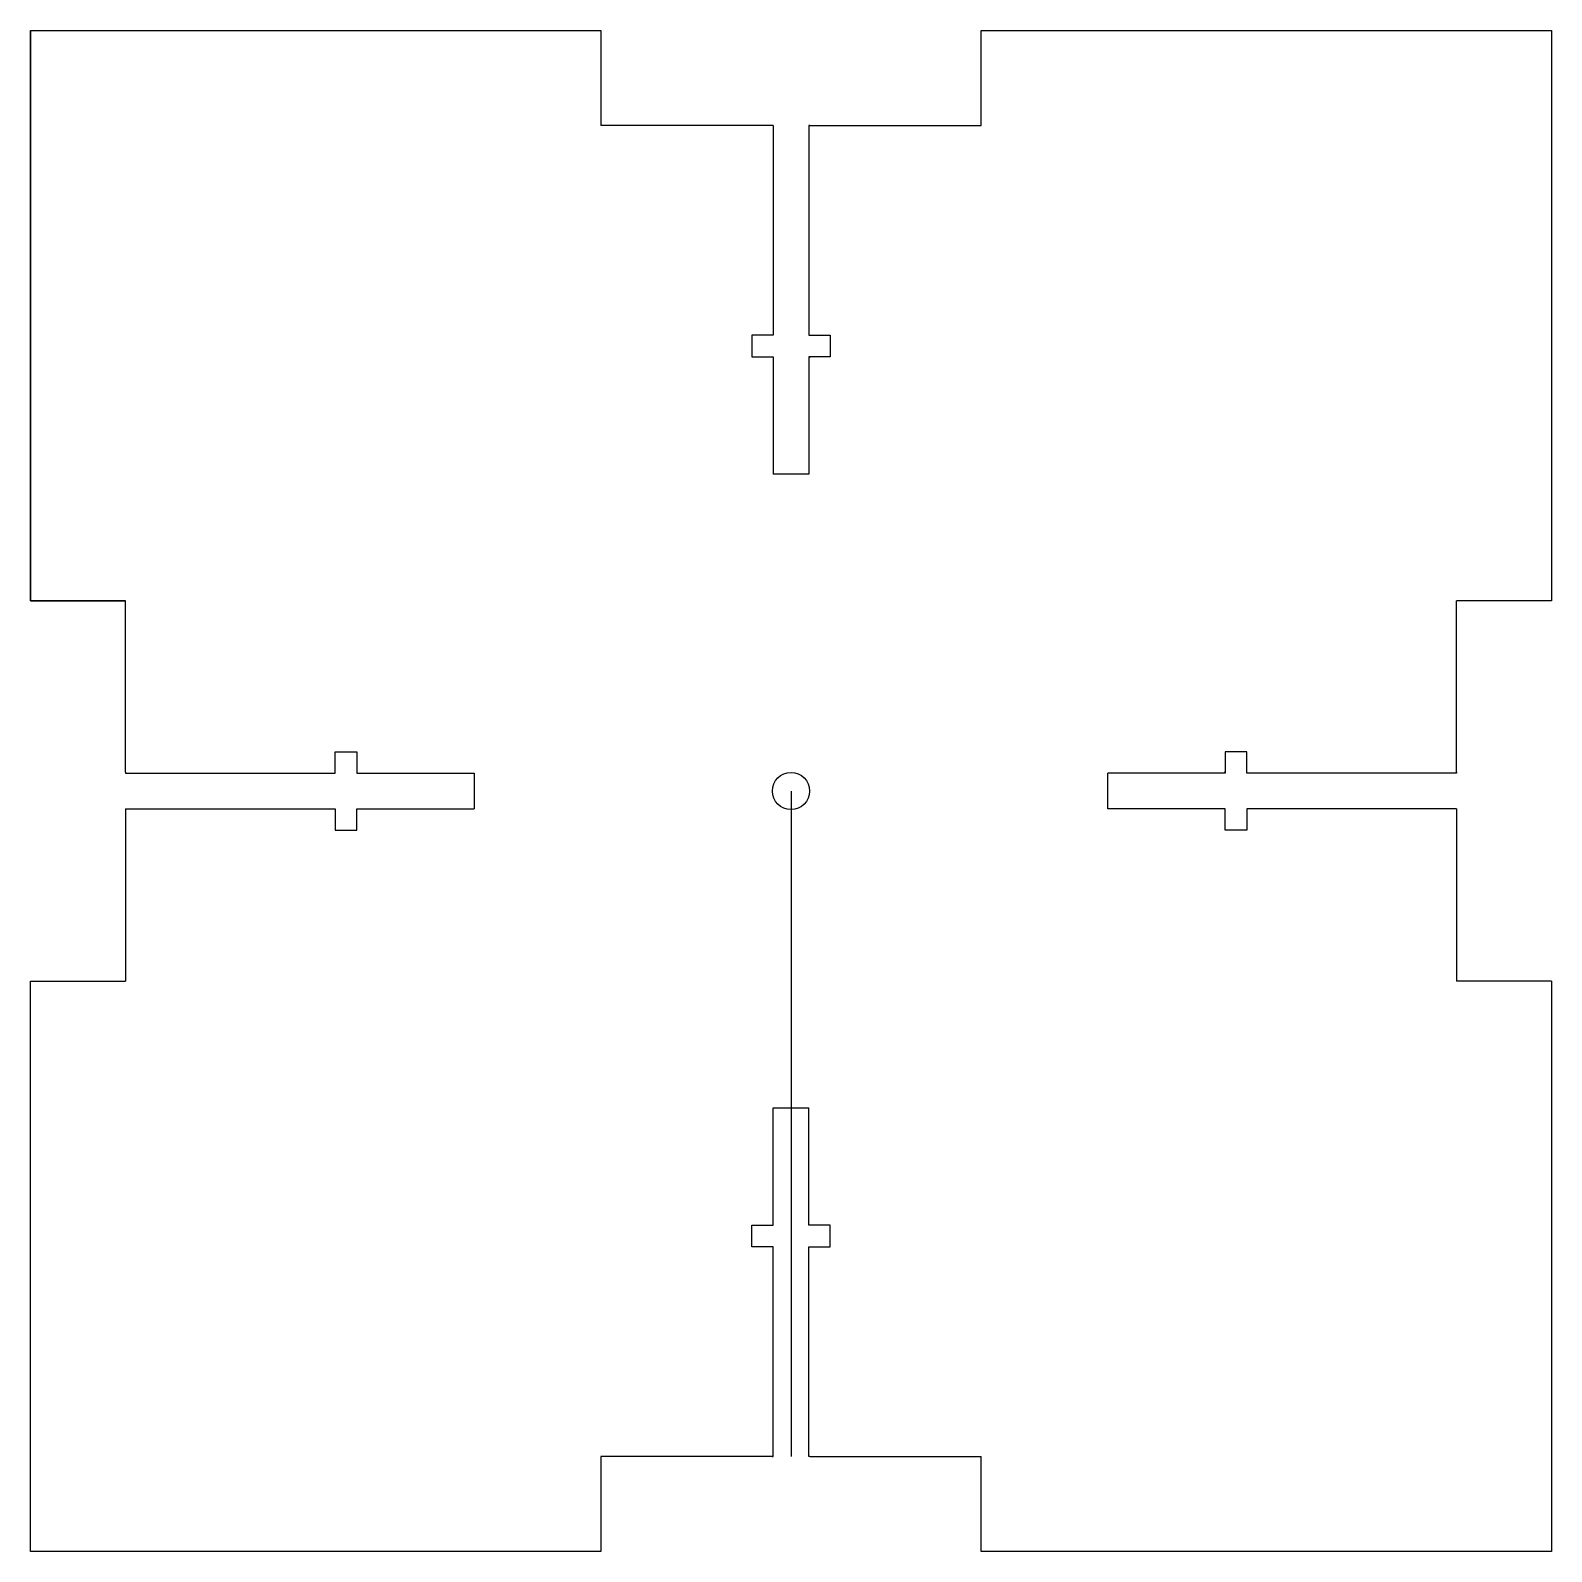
# Model space of a CAD drawing. Header units: inches. Extents: x -2 to 2, y -2 to 2.
import ezdxf

# ---------------------------------------------------------------- set-up
doc = ezdxf.new("R2010")
doc.units = ezdxf.units.IN
doc.layers.get('0').update_dxf_attribs({"linetype": 'CONTINUOUS'})

msp = doc.modelspace()

# ---------------------------------------------------------------- linework, layer by layer
for p, q in [((-2, 2), (-0.5, 2)), ((-2, 0.5), (-2, 2)), ((-2, 2), (-2, 0.5)), ((-0.5, 2), (-0.5, 1.75)), ((0.5, 1.75), (0.5, 2)), ((0.5, 2), (2, 2)), ((2, 2), (2, 0.5)), ((-2, 1.75), (-2, 0.5)), ((-0.0492, 1.75), (-0.5, 1.75)), ((-0.0467, 1.75), (-0.0492, 1.75)), ((-0.0467, 1.75), (-0.0467, 1.199)), ((0.0467, 1.75), (0.0467, 1.199)), ((0.0492, 1.75), (0.0467, 1.75)), ((0.0492, 1.75), (0.5, 1.75)), ((-0.1027, 1.199), (-0.1027, 1.142)), ((-0.0467, 1.199), (-0.1027, 1.199)), ((0.0467, 1.199), (0.1027, 1.199)), ((0.1027, 1.199), (0.1027, 1.142)), ((-0.1027, 1.142), (-0.0467, 1.142)), ((-0.0492, 1.1422), (-0.0492, 1.14)), ((-0.0467, 1.142), (-0.0467, 0.833)), ((0.1027, 1.142), (0.0467, 1.142)), ((0.0467, 1.142), (0.0467, 0.833)), ((0.0492, 1.1422), (0.0492, 1.14)), ((0.0467, 0.833), (-0.0467, 0.833)), ((-2, 0.5), (-1.75, 0.5)), ((-1.75, 0.5), (-2, 0.5)), ((-1.75, 0.0492), (-1.75, 0.5)), ((2, 0.5), (1.75, 0.5)), ((1.75, 0.0492), (1.75, 0.5)), ((-1.199, 0.0467), (-1.199, 0.1027)), ((-1.199, 0.1027), (-1.142, 0.1027)), ((-1.142, 0.1027), (-1.142, 0.0467)), ((1.142, 0.1027), (1.142, 0.0467)), ((1.199, 0.1027), (1.142, 0.1027)), ((1.199, 0.0467), (1.199, 0.1027)), ((-1.75, 0.0492), (-1.75, 0.0467)), ((-1.75, 0.0467), (-1.199, 0.0467)), ((-1.142, 0.0467), (-0.833, 0.0467)), ((-0.833, 0.0467), (-0.833, -0.0467)), ((1.142, 0.0467), (0.833, 0.0467)), ((0.833, -0.0467), (0.833, 0.0467)), ((1.1422, 0.0492), (1.14, 0.0492)), ((1.75, 0.0467), (1.199, 0.0467)), ((1.75, 0.0492), (1.75, 0.0467)), ((0, 0), (0, -1.75)), ((-1.75, -0.0467), (-1.199, -0.0467)), ((-1.75, -0.0467), (-1.75, -0.0492)), ((-1.75, -0.0492), (-1.75, -0.5)), ((-1.199, -0.0467), (-1.199, -0.1027)), ((-1.142, -0.1027), (-1.142, -0.0467)), ((-1.142, -0.0467), (-0.833, -0.0467)), ((1.142, -0.0467), (0.833, -0.0467)), ((1.1422, -0.0492), (1.14, -0.0492)), ((1.142, -0.1027), (1.142, -0.0467)), ((1.199, -0.0467), (1.199, -0.1027)), ((1.75, -0.0467), (1.199, -0.0467)), ((1.75, -0.0467), (1.75, -0.0492)), ((1.75, -0.0492), (1.75, -0.5)), ((-1.199, -0.1027), (-1.142, -0.1027)), ((1.199, -0.1027), (1.142, -0.1027)), ((-2, -2), (-2, -0.5)), ((-2, -0.5), (-1.75, -0.5)), ((2, -0.5), (1.75, -0.5)), ((2, -0.5), (2, -2)), ((-0.0467, -0.833), (0.0467, -0.833)), ((-0.0467, -1.142), (-0.0467, -0.833)), ((0.0467, -1.142), (0.0467, -0.833)), ((-0.1027, -1.199), (-0.1027, -1.142)), ((-0.1027, -1.142), (-0.0467, -1.142)), ((0.1027, -1.142), (0.0467, -1.142)), ((0.1027, -1.199), (0.1027, -1.142)), ((-0.0467, -1.199), (-0.1027, -1.199)), ((-0.0467, -1.75), (-0.0467, -1.199)), ((0.0467, -1.75), (0.0467, -1.199)), ((0.0467, -1.199), (0.1027, -1.199)), ((-0.5, -1.75), (-0.5, -2)), ((-0.0492, -1.75), (-0.5, -1.75)), ((-0.0492, -1.75), (-0.0467, -1.75)), ((0.0492, -1.75), (0.0467, -1.75)), ((0.0492, -1.75), (0.5, -1.75)), ((0.5, -2), (0.5, -1.75)), ((-0.5, -2), (-2, -2)), ((2, -2), (0.5, -2))]:
    msp.add_line(p, q)
msp.add_circle((0, 0), 0.049)

doc.saveas('drawing.dxf')
